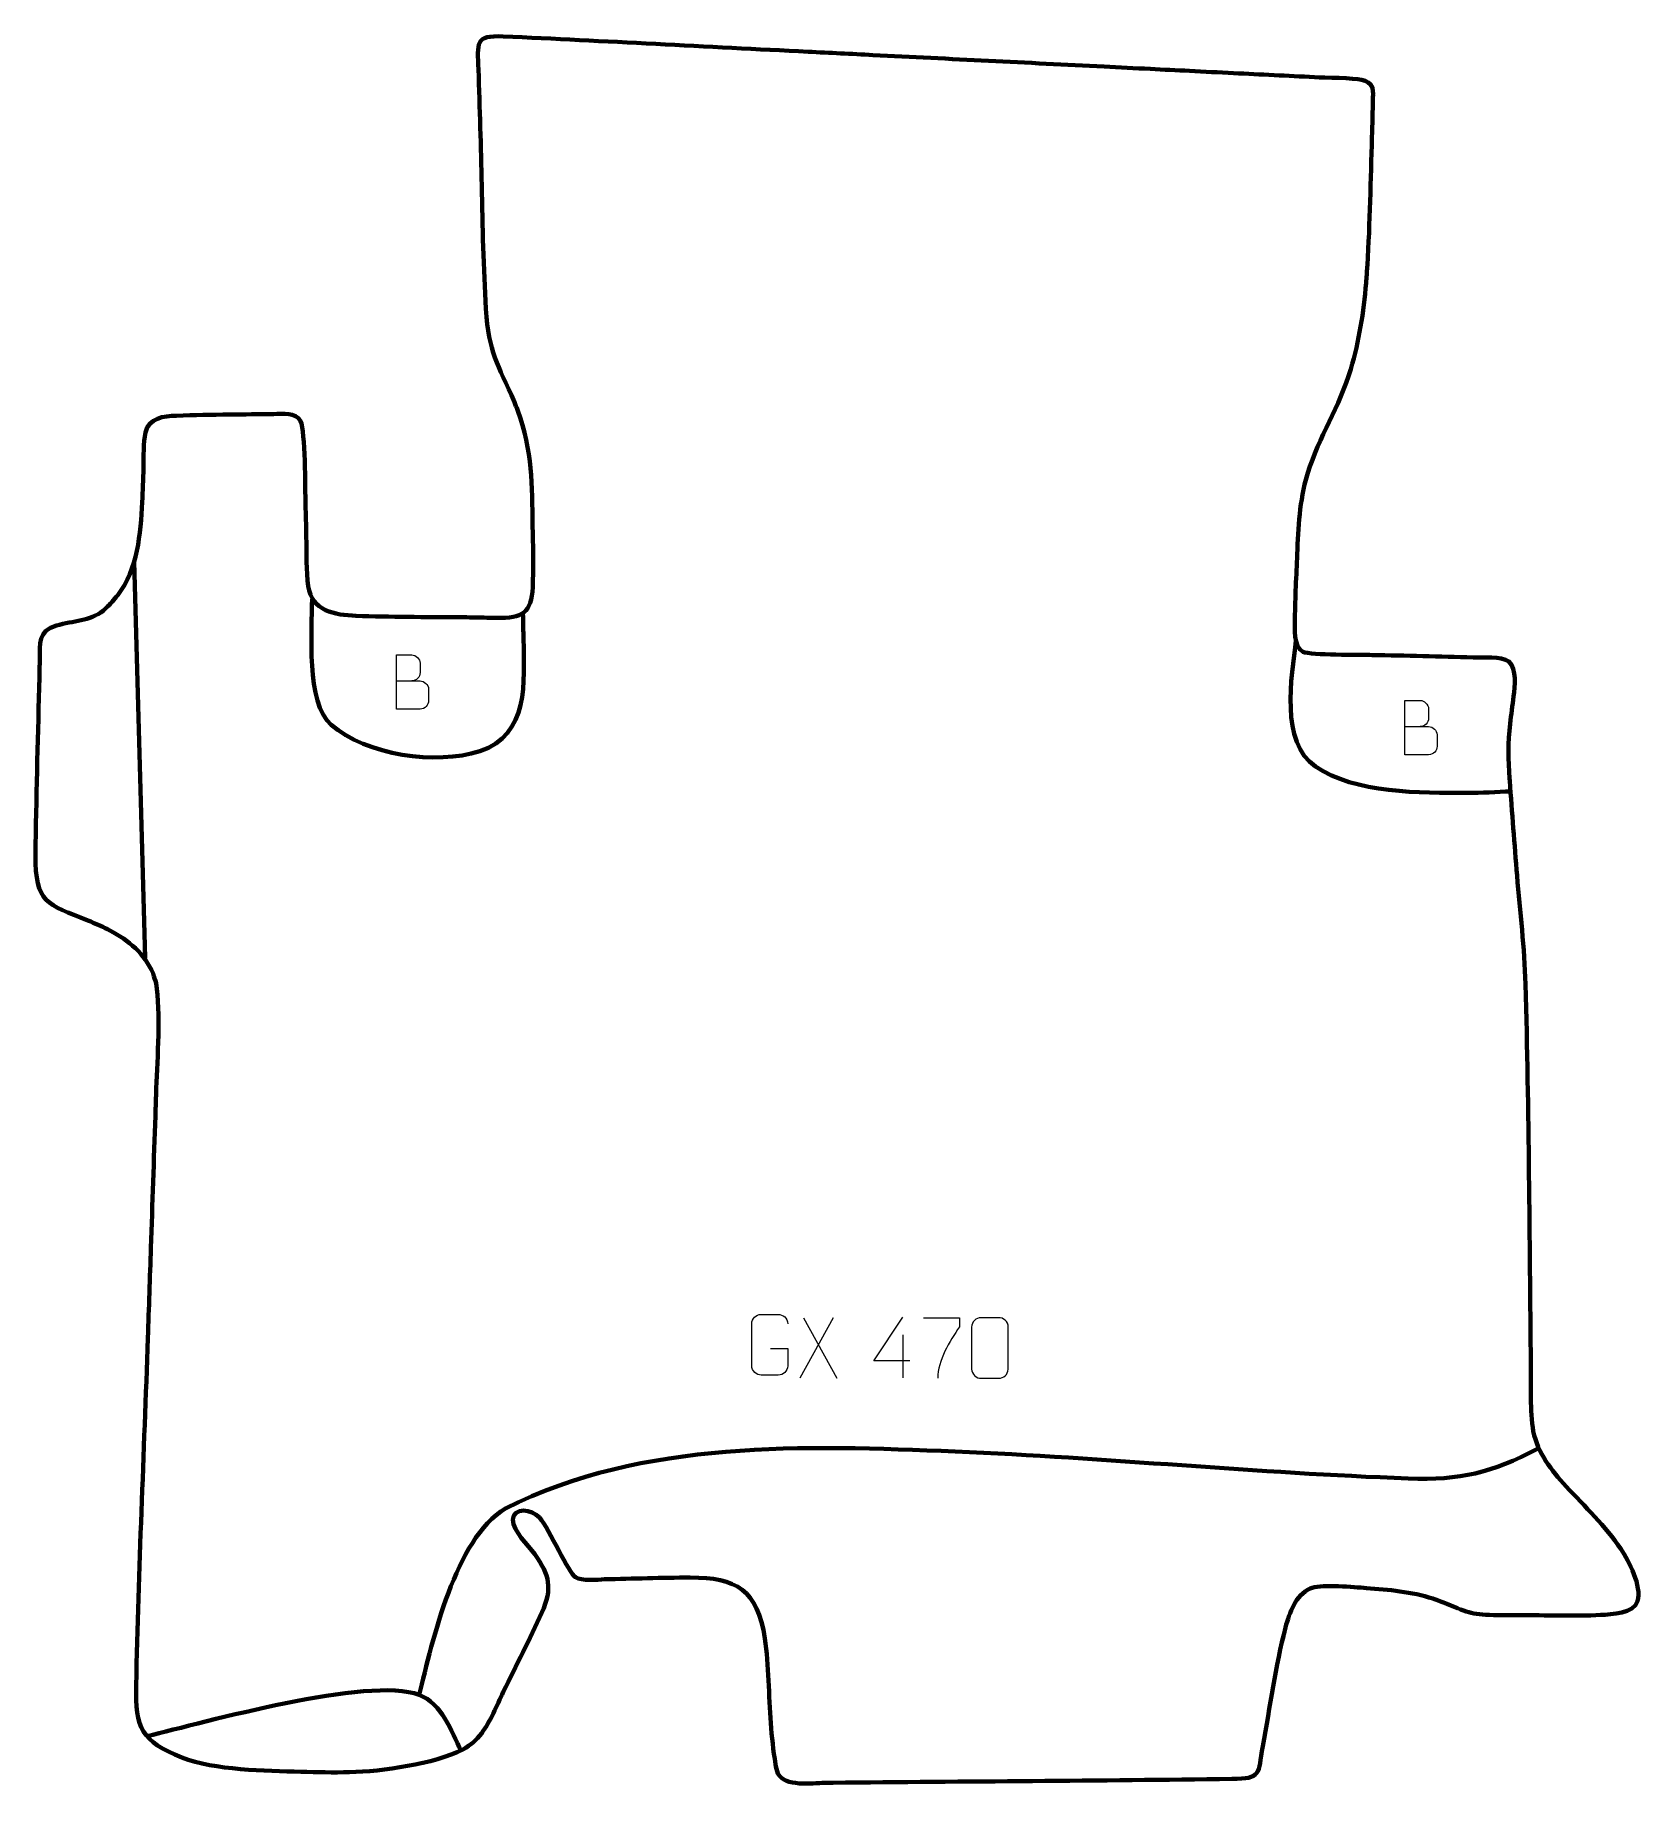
# Model space of a CAD drawing. Header units: millimetres. Extents: x 438 to 1100, y -175 to 547.
import ezdxf

# ---------------------------------------------------------------- set-up
doc = ezdxf.new("R2010")
doc.units = ezdxf.units.MM
doc.header["$MEASUREMENT"] = 0
doc.layers.add('layer 1', color=7, linetype='Continuous', plot=False)
doc.layers.add('layer 2', color=7, linetype='Continuous')
doc.layers.add('layer 3', color=7, linetype='Continuous')

msp = doc.modelspace()

# ---------------------------------------------------------------- linework, layer by layer
at = {"layer": 'layer 1', "color": 250, "lineweight": 9}
for points, knots in [([(586.6255, 280.808), (589.8845, 280.8084), (593.1439, 280.8084), (596.4036, 280.808), (596.4036, 280.808), (598.1729, 280.7925), (599.8958, 279.2375), (599.8958, 277.4017), (599.8958, 277.4017), (599.8955, 276.3909), (599.8955, 273.6596), (599.8958, 272.6485), (599.8958, 272.6485), (599.9117, 270.9844), (598.5304, 269.1806), (596.451, 269.1958), (596.451, 269.1958), (593.191, 269.1961), (589.9313, 269.1961), (586.672, 269.1958), (586.672, 269.1958), (586.672, 276.6462), (586.672, 284.0963), (586.672, 291.5461), (586.672, 291.5461), (588.7981, 291.5461), (590.9245, 291.5461), (593.051, 291.5461), (593.051, 291.5461), (594.5565, 291.5619), (596.4345, 289.8507), (596.4504, 288.093), (596.4504, 288.093), (596.45, 286.2424), (596.45, 286.1117), (596.4504, 284.2608), (596.4504, 284.2608), (596.4658, 282.4102), (594.8049, 280.7925), (593.0045, 280.808)], [0, 0, 0, 0, 0.09090909, 0.09090909, 0.09090909, 0.09090909, 0.18181818, 0.18181818, 0.18181818, 0.18181818, 0.27272727, 0.27272727, 0.27272727, 0.27272727, 0.36363636, 0.36363636, 0.36363636, 0.36363636, 0.45454545, 0.45454545, 0.45454545, 0.45454545, 0.54545455, 0.54545455, 0.54545455, 0.54545455, 0.63636364, 0.63636364, 0.63636364, 0.63636364, 0.72727273, 0.72727273, 0.72727273, 0.72727273, 0.81818182, 0.81818182, 0.81818182, 0.81818182, 1, 1, 1, 1]), ([(1002.2546, 261.9996), (1005.5136, 262), (1008.773, 262), (1012.0327, 261.9996), (1012.0327, 261.9996), (1013.802, 261.9841), (1015.5249, 260.4291), (1015.5249, 258.5933), (1015.5249, 258.5933), (1015.5246, 257.5825), (1015.5246, 254.8512), (1015.5249, 253.8401), (1015.5249, 253.8401), (1015.5408, 252.176), (1014.1595, 250.3722), (1012.0801, 250.3874), (1012.0801, 250.3874), (1008.8201, 250.3877), (1005.5604, 250.3877), (1002.3011, 250.3874), (1002.3011, 250.3874), (1002.3011, 257.8378), (1002.3011, 265.2879), (1002.3011, 272.7377), (1002.3011, 272.7377), (1004.4272, 272.7377), (1006.5536, 272.7377), (1008.6801, 272.7377), (1008.6801, 272.7377), (1010.1856, 272.7535), (1012.0636, 271.0423), (1012.0795, 269.2846), (1012.0795, 269.2846), (1012.0791, 267.434), (1012.0791, 267.3033), (1012.0795, 265.4524), (1012.0795, 265.4524), (1012.0949, 263.6018), (1010.434, 261.9841), (1008.6336, 261.9996)], [0, 0, 0, 0, 0.09090909, 0.09090909, 0.09090909, 0.09090909, 0.18181818, 0.18181818, 0.18181818, 0.18181818, 0.27272727, 0.27272727, 0.27272727, 0.27272727, 0.36363636, 0.36363636, 0.36363636, 0.36363636, 0.45454545, 0.45454545, 0.45454545, 0.45454545, 0.54545455, 0.54545455, 0.54545455, 0.54545455, 0.63636364, 0.63636364, 0.63636364, 0.63636364, 0.72727273, 0.72727273, 0.72727273, 0.72727273, 0.81818182, 0.81818182, 0.81818182, 0.81818182, 1, 1, 1, 1]), ([(740.7899, 5.7673), (740.7899, 5.7673), (747.958, 5.7673), (747.958, 5.7673), (747.958, 5.7673), (747.958, 5.7673), (747.958, -1.4008), (747.958, -1.4008), (747.958, -1.4008), (747.8183, -3.7242), (746.1411, -5.2038), (743.9933, -5.2146), (743.9933, -5.2146), (741.6615, -5.2142), (739.3295, -5.2142), (736.998, -5.2146), (736.998, -5.2146), (735.0731, -5.32), (733.1009, -3.4355), (733.1121, -1.4182), (733.1121, -1.4182), (733.1125, 4.3519), (733.1125, 10.1216), (733.1121, 15.8909), (733.1121, 15.8909), (733.1163, 18.029), (734.8631, 19.7482), (737.0154, 19.7348), (737.0154, 19.7348), (739.3411, 19.7348), (741.6672, 19.7348), (743.9933, 19.7348), (743.9933, 19.7348), (745.94, 19.7702), (747.9314, 18.2787), (747.958, 15.841)], [0, 0, 0, 0, 0.1, 0.1, 0.1, 0.1, 0.2, 0.2, 0.2, 0.2, 0.3, 0.3, 0.3, 0.3, 0.4, 0.4, 0.4, 0.4, 0.5, 0.5, 0.5, 0.5, 0.6, 0.6, 0.6, 0.6, 0.7, 0.7, 0.7, 0.7, 0.8, 0.8, 0.8, 0.8, 1, 1, 1, 1]), ([(798.2492, 0.5912), (798.2492, 0.5912), (783.4275, 0.5912), (783.4275, 0.5912), (783.4275, 0.5912), (783.4275, 0.5912), (795.3051, 18.6617), (795.3051, 18.6617)], [0, 0, 0, 0, 0.33333333, 0.33333333, 0.33333333, 0.33333333, 1, 1, 1, 1]), ([(803.8613, 18.4039), (803.8613, 18.4039), (818.6774, 18.4039), (818.6774, 18.4039), (818.6774, 18.4039), (818.6771, 17.1543), (818.6771, 15.9047), (818.6774, 14.6549), (818.6774, 14.6549), (814.683, 8.6578), (809.7678, 0.8242), (809.7678, -6.5546)], [0, 0, 0, 0, 0.25, 0.25, 0.25, 0.25, 0.5, 0.5, 0.5, 0.5, 1, 1, 1, 1]), ([(827.6887, 18.4239), (830.0548, 18.4239), (832.4213, 18.4239), (834.7878, 18.4239), (834.7878, 18.4239), (836.7683, 18.4595), (838.7943, 16.9652), (838.8214, 14.5231), (838.8214, 14.5231), (838.821, 8.7657), (838.821, 3.0079), (838.8214, -2.7503), (838.8214, -2.7503), (838.6793, -5.0779), (836.9729, -6.5602), (834.7878, -6.571), (834.7878, -6.571), (832.4154, -6.5706), (830.043, -6.5706), (827.671, -6.571), (827.671, -6.571), (825.7125, -6.6766), (823.7061, -4.7887), (823.7175, -2.7677), (823.7175, -2.7677), (823.7179, 3.0129), (823.7179, 8.7932), (823.7175, 14.573), (823.7175, 14.573), (823.7218, 16.715), (825.4989, 18.4375), (827.6887, 18.4239)], [0, 0, 0, 0, 0.11111111, 0.11111111, 0.11111111, 0.11111111, 0.22222222, 0.22222222, 0.22222222, 0.22222222, 0.33333333, 0.33333333, 0.33333333, 0.33333333, 0.44444444, 0.44444444, 0.44444444, 0.44444444, 0.55555556, 0.55555556, 0.55555556, 0.55555556, 0.66666667, 0.66666667, 0.66666667, 0.66666667, 0.77777778, 0.77777778, 0.77777778, 0.77777778, 1, 1, 1, 1])]:
    msp.add_open_spline(points, degree=3, knots=knots, dxfattribs=at)
for points in [[(766.6851, 18.4014), (766.6851, 18.4014), (752.9445, -6.4944), (752.9445, -6.4944)], [(754.3991, 18.4014), (754.3991, 18.4014), (768.1397, -6.5521), (768.1397, -6.5521)], [(795.3051, 11.3523), (795.3051, 11.3523), (795.3051, -6.3124), (795.3051, -6.3124)]]:
    msp.add_open_spline(points, degree=3, dxfattribs=at)
at = {"layer": 'layer 2', "color": 142, "lineweight": 158}
msp.add_open_spline([(478.5949, 330.0089), (478.5949, 330.0089), (483.1486, 166.6508), (483.1486, 166.6508)], degree=3, dxfattribs=at)
for points, knots in [([(551.9082, 314.4351), (551.8014, 301.6322), (549.419, 271.4903), (559.713, 262.7163), (559.713, 262.7163), (574.3417, 250.2475), (602.9381, 245.9828), (621.02, 251.8548), (621.02, 251.8548), (641.3958, 258.4718), (639.3593, 280.5742), (639.032, 297.8172), (639.032, 297.8172), (638.9706, 301.333), (638.8882, 304.8486), (638.8127, 308.3642)], [0, 0, 0, 0, 0.2, 0.2, 0.2, 0.2, 0.4, 0.4, 0.4, 0.4, 0.6, 0.6, 0.6, 0.6, 1, 1, 1, 1]), ([(957.3915, 297.3741), (955.5424, 282.4351), (950.7517, 255.4775), (965.4588, 245.4886), (965.4588, 245.4886), (981.6487, 234.4924), (1008.9428, 234.5881), (1027.9818, 234.6269), (1027.9818, 234.6269), (1033.9981, 234.6389), (1039.9917, 234.9586), (1045.9957, 235.3016)], [0, 0, 0, 0, 0.25, 0.25, 0.25, 0.25, 0.5, 0.5, 0.5, 0.5, 1, 1, 1, 1]), ([(596.0113, -137.0321), (601.7724, -114.3111), (610.6073, -73.1036), (631.5607, -60.1434), (631.5607, -60.1434), (688.8814, -31.6184), (754.7462, -34.3027), (817.0049, -36.6875), (817.0049, -36.6875), (879.2818, -39.3637), (941.4701, -45.5759), (1003.6954, -47.8285), (1003.6954, -47.8285), (1025.4039, -48.6144), (1037.7346, -45.4939), (1056.9496, -35.6796), (1056.9496, -35.6796), (1056.9496, -35.6796), (1057.2977, -35.5017), (1057.2977, -35.5017)], [0, 0, 0, 0, 0.16666667, 0.16666667, 0.16666667, 0.16666667, 0.33333333, 0.33333333, 0.33333333, 0.33333333, 0.5, 0.5, 0.5, 0.5, 0.66666667, 0.66666667, 0.66666667, 0.66666667, 1, 1, 1, 1]), ([(483.9439, -153.9937), (507.5593, -148.3993), (575.2707, -129.0579), (595.987, -137.0037), (595.987, -137.0037), (605.5367, -140.6666), (609.1832, -151.7157), (613.3116, -160.1856)], [0, 0, 0, 0, 0.33333333, 0.33333333, 0.33333333, 0.33333333, 1, 1, 1, 1])]:
    msp.add_open_spline(points, degree=3, knots=knots, dxfattribs=at)
at = {"layer": 'layer 3', "color": 242, "lineweight": 158}
msp.add_open_spline([(1091.3148, -76.8865), (1085.0014, -67.5574), (1076.4188, -59.333), (1068.744, -51.094), (1068.744, -51.094), (1062.6269, -44.4411), (1057.0956, -37.4448), (1055.2049, -28.4047), (1055.2049, -28.4047), (1053.7913, -19.7881), (1054.2269, -9.886), (1054.191, -1.1072), (1054.191, -1.1072), (1053.6151, 51.2034), (1053.4461, 103.5076), (1051.9859, 155.8054), (1051.9859, 155.8054), (1051.5605, 170.7528), (1049.7456, 185.6718), (1048.5088, 200.5704), (1048.5088, 200.5704), (1047.4559, 213.5744), (1046.4152, 226.5796), (1045.5056, 239.5945), (1045.5056, 239.5945), (1045.5056, 239.5945), (1045.439, 240.5469), (1045.439, 240.5469), (1045.439, 240.5469), (1044.9041, 248.3355), (1044.7537, 255.3852), (1045.6325, 263.1715), (1045.6325, 263.1715), (1046.0814, 266.919), (1046.6409, 270.6564), (1047.1042, 274.4057), (1047.1042, 274.4057), (1047.6276, 278.7378), (1048.3754, 285.3654), (1045.1449, 288.8093), (1045.1449, 288.8093), (1041.8322, 290.9987), (1034.5728, 290.3806), (1030.4676, 290.4914), (1030.4676, 290.4914), (1016.5795, 290.8663), (1002.6953, 291.2395), (988.8039, 291.4729), (988.8039, 291.4729), (983.5563, 291.5571), (963.7986, 291.3475), (960.2059, 292.8043), (960.2059, 292.8043), (956.2621, 294.9328), (956.9533, 302.4776), (956.9647, 306.5008), (956.9647, 306.5008), (956.9891, 315.1122), (957.608, 324.313), (957.9036, 333.013), (957.9036, 333.013), (958.2731, 343.8931), (958.8963, 355.1534), (961.9878, 365.6444), (961.9878, 365.6444), (961.9878, 365.6444), (962.2415, 366.4766), (962.2415, 366.4766), (962.2415, 366.4766), (966.8882, 381.226), (975.3296, 393.7994), (979.9942, 409.2355), (979.9942, 409.2355), (983.4411, 420.9139), (985.2363, 432.663), (986.2999, 444.7682), (986.2999, 444.7682), (986.2999, 444.7682), (986.3817, 445.7227), (986.3817, 445.7227), (986.3817, 445.7227), (986.546, 447.8643), (986.6884, 450.0051), (986.8246, 452.1486), (986.8246, 452.1486), (987.9011, 469.6683), (988.1663, 487.244), (988.7023, 504.7869), (988.7023, 504.7869), (988.8707, 510.2067), (989.0188, 515.6254), (989.14, 521.0465), (989.14, 521.0465), (989.2364, 525.4419), (988.9722, 527.2333), (984.4637, 528.5284), (984.4637, 528.5284), (981.5161, 529.2239), (969.0485, 529.3784), (965.0201, 529.5804), (965.0201, 529.5804), (953.9047, 530.1377), (942.7894, 530.6952), (931.674, 531.2526), (931.674, 531.2526), (925.6399, 531.5553), (919.6058, 531.8578), (913.5718, 532.1605), (913.5718, 532.1605), (908.1728, 532.4312), (902.7739, 532.702), (897.3751, 532.9727), (897.3751, 532.9727), (891.0234, 533.2912), (884.6718, 533.6097), (878.3201, 533.9283), (878.3201, 533.9283), (846.5619, 535.5209), (814.8036, 537.1134), (783.0454, 538.706), (783.0454, 538.706), (774.1532, 539.1521), (765.2608, 539.598), (756.3685, 540.0439), (756.3685, 540.0439), (714.4704, 542.1483), (672.5593, 544.4421), (630.6565, 546.3876), (630.6565, 546.3876), (618.8217, 546.9372), (620.1566, 543.5728), (620.4811, 532.7587), (620.4811, 532.7587), (620.9617, 516.7516), (621.5088, 500.9408), (621.824, 484.91), (621.824, 484.91), (622.1573, 467.955), (622.5348, 451.037), (623.5599, 434.1056), (623.5599, 434.1056), (624.6828, 415.8265), (628.4475, 411.6985), (635.2789, 395.6575), (635.2789, 395.6575), (636.171, 393.5287), (636.9405, 391.4763), (637.6771, 389.2892), (637.6771, 389.2892), (643.176, 372.4976), (642.442, 358.7666), (642.8696, 341.516), (642.8696, 341.516), (643.0832, 334.1317), (643.1338, 326.8651), (642.8209, 319.4806), (642.8209, 319.4806), (642.3036, 308.7681), (638.6083, 306.5409), (627.9884, 306.7636), (627.9884, 306.7636), (626.6804, 306.791), (625.3749, 306.8341), (624.0658, 306.8587), (624.0658, 306.8587), (620.2755, 306.9024), (616.4895, 307.0183), (612.6989, 307.0626), (612.6989, 307.0626), (598.4541, 307.1083), (584.2363, 307.1485), (569.9969, 307.6345), (569.9969, 307.6345), (561.3283, 307.9377), (551.6621, 309.6065), (550.3189, 319.8538), (550.3189, 319.8538), (549.5112, 326.0158), (549.6582, 333.8078), (549.5286, 340.134), (549.5286, 340.134), (549.5286, 340.134), (549.5135, 340.8733), (549.5135, 340.8733), (549.5135, 340.8733), (549.4187, 345.0452), (549.3302, 349.2154), (549.208, 353.3869), (549.208, 353.3869), (548.9977, 360.3564), (549.1499, 383.3049), (547.1641, 387.8644), (547.1641, 387.8644), (545.1264, 391.6643), (539.8469, 390.8036), (536.0524, 390.7816), (536.0524, 390.7816), (529.9941, 390.7466), (523.9388, 390.6038), (517.881, 390.5436), (517.881, 390.5436), (510.5813, 390.4789), (503.3005, 390.3609), (496.0047, 390.0966), (496.0047, 390.0966), (490.7402, 389.8999), (484.6274, 389.244), (483.2851, 383.1965), (483.2851, 383.1965), (482.3493, 378.9798), (482.5108, 373.0221), (482.4288, 368.606), (482.4288, 368.606), (482.272, 363.8763), (482.1037, 359.1528), (481.8793, 354.4256), (481.8793, 354.4256), (481.25, 341.4614), (479.9882, 326.6832), (471.7997, 316.1272), (471.7997, 316.1272), (470.2814, 314.1699), (468.7276, 312.5232), (466.9732, 310.7824), (466.9732, 310.7824), (461.2032, 305.4554), (455.0212, 305.8226), (447.8113, 303.9416), (447.8113, 303.9416), (447.8113, 303.9416), (446.592, 303.6235), (446.592, 303.6235), (446.592, 303.6235), (438.7959, 301.3971), (439.8102, 296.3021), (439.6906, 289.4698), (439.6906, 289.4698), (439.5942, 285.6603), (439.5633, 281.851), (439.46, 278.0407), (439.46, 278.0407), (438.7855, 255.0755), (438.1854, 232.1151), (437.9335, 209.1405), (437.9335, 209.1405), (437.7256, 189.0883), (442.6919, 188.8859), (459.4609, 182.0905), (459.4609, 182.0905), (459.4609, 182.0905), (460.6636, 181.6032), (460.6636, 181.6032), (460.6636, 181.6032), (463.4233, 180.4734), (465.9581, 179.3477), (468.6144, 177.9847), (468.6144, 177.9847), (476.3349, 173.8113), (482.9461, 168.4963), (486.3525, 160.1887), (486.3525, 160.1887), (486.8751, 158.8263), (487.215, 157.6105), (487.581, 156.204), (487.581, 156.204), (489.6123, 144.0735), (488.1621, 125.6834), (487.7125, 113.0081), (487.7125, 113.0081), (487.5831, 109.1965), (487.454, 105.3851), (487.3249, 101.5735), (487.3249, 101.5735), (486.7123, 83.4689), (486.0997, 65.3644), (485.4871, 47.2599), (485.4871, 47.2599), (485.068, 34.8727), (484.6488, 22.4853), (484.2296, 10.0981), (484.2296, 10.0981), (482.613, -37.5439), (480.4074, -85.4055), (479.3752, -133.036), (479.3752, -133.036), (478.9916, -150.7332), (481.6346, -156.0842), (498.2895, -162.8456), (498.2895, -162.8456), (511.7779, -168.0874), (532.6614, -168.2595), (547.2659, -168.6998), (547.2659, -168.6998), (553.9845, -168.916), (560.6447, -168.9995), (567.3666, -168.8681), (567.3666, -168.8681), (580.8477, -168.5179), (602.0849, -165.5282), (614.0813, -159.4642), (614.0813, -159.4642), (617.3128, -157.6399), (619.5276, -155.7609), (621.8002, -152.8314), (621.8002, -152.8314), (625.4688, -147.8312), (628.0131, -141.3961), (630.684, -135.7822), (630.684, -135.7822), (636.0879, -124.9018), (641.5409, -114.1076), (646.5763, -103.0454), (646.5763, -103.0454), (651.0894, -93.0212), (649.8589, -87.7887), (643.6519, -79.0305), (643.6519, -79.0305), (640.7909, -75.1756), (634.8156, -69.689), (634.6756, -64.7934), (634.6756, -64.7934), (634.8826, -59.5743), (642.4752, -60.3937), (645.6641, -63.9625), (645.6641, -63.9625), (649.8047, -68.9158), (657.679, -86.8623), (660.4422, -88.5523), (660.4422, -88.5523), (663.1156, -90.1872), (669.3081, -89.5527), (672.4326, -89.3953), (672.4326, -89.3953), (684.0517, -89.0914), (696.1514, -88.7074), (707.7401, -88.6645), (707.7401, -88.6645), (726.7188, -88.5942), (735.5442, -93.8312), (738.5072, -113.8359), (738.5072, -113.8359), (740.1083, -124.6459), (740.1169, -137.4751), (740.9566, -148.636), (740.9566, -148.636), (741.3865, -154.3497), (741.9686, -159.875), (742.8786, -165.5357), (742.8786, -165.5357), (743.1072, -166.8445), (743.3447, -168.1794), (743.8914, -169.3983), (743.8914, -169.3983), (746.8244, -174.9502), (757.7345, -173.3868), (763.2803, -173.2511), (763.2803, -173.2511), (764.3941, -173.2239), (765.5063, -173.2008), (766.6202, -173.183), (766.6202, -173.183), (821.4017, -172.6996), (876.1838, -172.3674), (930.9631, -171.6569), (930.9631, -171.6569), (943.3177, -171.4961), (941.6201, -169.8722), (943.7475, -158.139), (943.7475, -158.139), (946.7275, -141.7027), (948.8562, -125.4417), (953.0998, -109.2246), (953.0998, -109.2246), (954.733, -103.1341), (957.1057, -95.9931), (963.2906, -93.2045), (963.2906, -93.2045), (963.2906, -93.2045), (964.1365, -92.879), (964.1365, -92.879), (964.1365, -92.879), (968.6879, -91.407), (981.0929, -92.6276), (986.4185, -92.9957), (986.4185, -92.9957), (995.3742, -93.6147), (1005.2596, -94.5706), (1013.8217, -97.3142), (1013.8217, -97.3142), (1015.7906, -97.9685), (1017.6458, -98.6963), (1019.5613, -99.4889), (1019.5613, -99.4889), (1028.6063, -103.3052), (1030.412, -103.987), (1040.5787, -104.1417), (1040.5787, -104.1417), (1043.469, -104.1677), (1046.3679, -104.1058), (1049.2598, -104.0949), (1049.2598, -104.0949), (1060.0494, -104.2237), (1072.2896, -104.6171), (1082.9618, -104.0674), (1082.9618, -104.0674), (1087.3877, -103.8394), (1096.676, -103.5969), (1098.2026, -98.3606), (1098.2026, -98.3606), (1099.9917, -92.2238), (1094.6682, -81.9668), (1091.3148, -76.8865)], degree=3, knots=[0, 0, 0, 0, 0.00961538, 0.00961538, 0.00961538, 0.00961538, 0.01923077, 0.01923077, 0.01923077, 0.01923077, 0.02884615, 0.02884615, 0.02884615, 0.02884615, 0.03846154, 0.03846154, 0.03846154, 0.03846154, 0.04807692, 0.04807692, 0.04807692, 0.04807692, 0.05769231, 0.05769231, 0.05769231, 0.05769231, 0.06730769, 0.06730769, 0.06730769, 0.06730769, 0.07692308, 0.07692308, 0.07692308, 0.07692308, 0.08653846, 0.08653846, 0.08653846, 0.08653846, 0.09615385, 0.09615385, 0.09615385, 0.09615385, 0.10576923, 0.10576923, 0.10576923, 0.10576923, 0.11538462, 0.11538462, 0.11538462, 0.11538462, 0.125, 0.125, 0.125, 0.125, 0.13461538, 0.13461538, 0.13461538, 0.13461538, 0.14423077, 0.14423077, 0.14423077, 0.14423077, 0.15384615, 0.15384615, 0.15384615, 0.15384615, 0.16346154, 0.16346154, 0.16346154, 0.16346154, 0.17307692, 0.17307692, 0.17307692, 0.17307692, 0.18269231, 0.18269231, 0.18269231, 0.18269231, 0.19230769, 0.19230769, 0.19230769, 0.19230769, 0.20192308, 0.20192308, 0.20192308, 0.20192308, 0.21153846, 0.21153846, 0.21153846, 0.21153846, 0.22115385, 0.22115385, 0.22115385, 0.22115385, 0.23076923, 0.23076923, 0.23076923, 0.23076923, 0.24038462, 0.24038462, 0.24038462, 0.24038462, 0.25, 0.25, 0.25, 0.25, 0.25961538, 0.25961538, 0.25961538, 0.25961538, 0.26923077, 0.26923077, 0.26923077, 0.26923077, 0.27884615, 0.27884615, 0.27884615, 0.27884615, 0.28846154, 0.28846154, 0.28846154, 0.28846154, 0.29807692, 0.29807692, 0.29807692, 0.29807692, 0.30769231, 0.30769231, 0.30769231, 0.30769231, 0.31730769, 0.31730769, 0.31730769, 0.31730769, 0.32692308, 0.32692308, 0.32692308, 0.32692308, 0.33653846, 0.33653846, 0.33653846, 0.33653846, 0.34615385, 0.34615385, 0.34615385, 0.34615385, 0.35576923, 0.35576923, 0.35576923, 0.35576923, 0.36538462, 0.36538462, 0.36538462, 0.36538462, 0.375, 0.375, 0.375, 0.375, 0.38461538, 0.38461538, 0.38461538, 0.38461538, 0.39423077, 0.39423077, 0.39423077, 0.39423077, 0.40384615, 0.40384615, 0.40384615, 0.40384615, 0.41346154, 0.41346154, 0.41346154, 0.41346154, 0.42307692, 0.42307692, 0.42307692, 0.42307692, 0.43269231, 0.43269231, 0.43269231, 0.43269231, 0.44230769, 0.44230769, 0.44230769, 0.44230769, 0.45192308, 0.45192308, 0.45192308, 0.45192308, 0.46153846, 0.46153846, 0.46153846, 0.46153846, 0.47115385, 0.47115385, 0.47115385, 0.47115385, 0.48076923, 0.48076923, 0.48076923, 0.48076923, 0.49038462, 0.49038462, 0.49038462, 0.49038462, 0.5, 0.5, 0.5, 0.5, 0.50961538, 0.50961538, 0.50961538, 0.50961538, 0.51923077, 0.51923077, 0.51923077, 0.51923077, 0.52884615, 0.52884615, 0.52884615, 0.52884615, 0.53846154, 0.53846154, 0.53846154, 0.53846154, 0.54807692, 0.54807692, 0.54807692, 0.54807692, 0.55769231, 0.55769231, 0.55769231, 0.55769231, 0.56730769, 0.56730769, 0.56730769, 0.56730769, 0.57692308, 0.57692308, 0.57692308, 0.57692308, 0.58653846, 0.58653846, 0.58653846, 0.58653846, 0.59615385, 0.59615385, 0.59615385, 0.59615385, 0.60576923, 0.60576923, 0.60576923, 0.60576923, 0.61538462, 0.61538462, 0.61538462, 0.61538462, 0.625, 0.625, 0.625, 0.625, 0.63461538, 0.63461538, 0.63461538, 0.63461538, 0.64423077, 0.64423077, 0.64423077, 0.64423077, 0.65384615, 0.65384615, 0.65384615, 0.65384615, 0.66346154, 0.66346154, 0.66346154, 0.66346154, 0.67307692, 0.67307692, 0.67307692, 0.67307692, 0.68269231, 0.68269231, 0.68269231, 0.68269231, 0.69230769, 0.69230769, 0.69230769, 0.69230769, 0.70192308, 0.70192308, 0.70192308, 0.70192308, 0.71153846, 0.71153846, 0.71153846, 0.71153846, 0.72115385, 0.72115385, 0.72115385, 0.72115385, 0.73076923, 0.73076923, 0.73076923, 0.73076923, 0.74038462, 0.74038462, 0.74038462, 0.74038462, 0.75, 0.75, 0.75, 0.75, 0.75961538, 0.75961538, 0.75961538, 0.75961538, 0.76923077, 0.76923077, 0.76923077, 0.76923077, 0.77884615, 0.77884615, 0.77884615, 0.77884615, 0.78846154, 0.78846154, 0.78846154, 0.78846154, 0.79807692, 0.79807692, 0.79807692, 0.79807692, 0.80769231, 0.80769231, 0.80769231, 0.80769231, 0.81730769, 0.81730769, 0.81730769, 0.81730769, 0.82692308, 0.82692308, 0.82692308, 0.82692308, 0.83653846, 0.83653846, 0.83653846, 0.83653846, 0.84615385, 0.84615385, 0.84615385, 0.84615385, 0.85576923, 0.85576923, 0.85576923, 0.85576923, 0.86538462, 0.86538462, 0.86538462, 0.86538462, 0.875, 0.875, 0.875, 0.875, 0.88461538, 0.88461538, 0.88461538, 0.88461538, 0.89423077, 0.89423077, 0.89423077, 0.89423077, 0.90384615, 0.90384615, 0.90384615, 0.90384615, 0.91346154, 0.91346154, 0.91346154, 0.91346154, 0.92307692, 0.92307692, 0.92307692, 0.92307692, 0.93269231, 0.93269231, 0.93269231, 0.93269231, 0.94230769, 0.94230769, 0.94230769, 0.94230769, 0.95192308, 0.95192308, 0.95192308, 0.95192308, 0.96153846, 0.96153846, 0.96153846, 0.96153846, 0.97115385, 0.97115385, 0.97115385, 0.97115385, 0.98076923, 0.98076923, 0.98076923, 0.98076923, 1, 1, 1, 1], dxfattribs=at)

doc.saveas('drawing.dxf')
